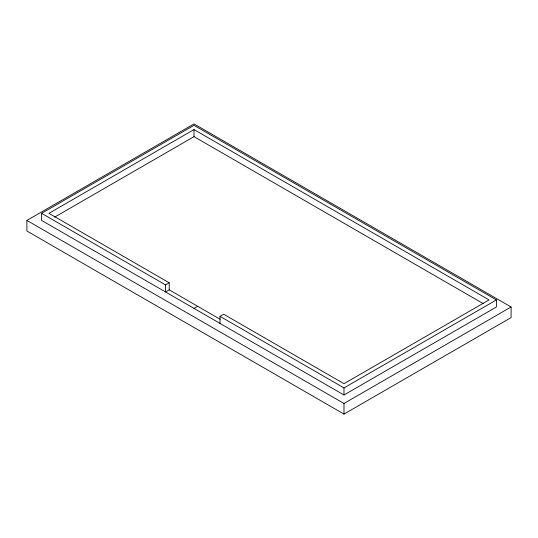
<?xml version="1.0" encoding="UTF-8"?>
<svg xmlns="http://www.w3.org/2000/svg" width="538" height="538" viewBox="0 0 538 538"><rect width="100%" height="100%" fill="white"/><g stroke="black" fill="none" stroke-linecap="round" stroke-linejoin="round"><path stroke-width="0.81" d="M26.9 220.405L194.016 123.922L511.1 306.99L511.1 317.595L343.984 414.078L26.9 231.01L26.9 220.405L343.984 403.473L511.1 306.99M41.594 213.337L194.016 125.334L496.406 299.922L496.406 306.99L343.984 394.993L41.594 220.405L41.594 213.337L165.549 284.905L169.221 282.786L169.221 289.854L220.089 319.222M220.029 323.425L220.029 316.357L223.7 314.239L343.984 383.681L489.062 299.922L194.016 129.577L48.938 213.337L169.221 282.786M54.742 217.056L194.016 136.645L483.252 303.634M169.221 289.854L165.549 291.973L165.549 284.905M194.016 308.409L197.688 306.283M220.029 316.357L343.984 387.925L496.406 299.922M343.984 387.925L343.984 394.993M343.984 403.473L343.984 414.078M194.016 129.577L194.016 136.645"/></g></svg>
